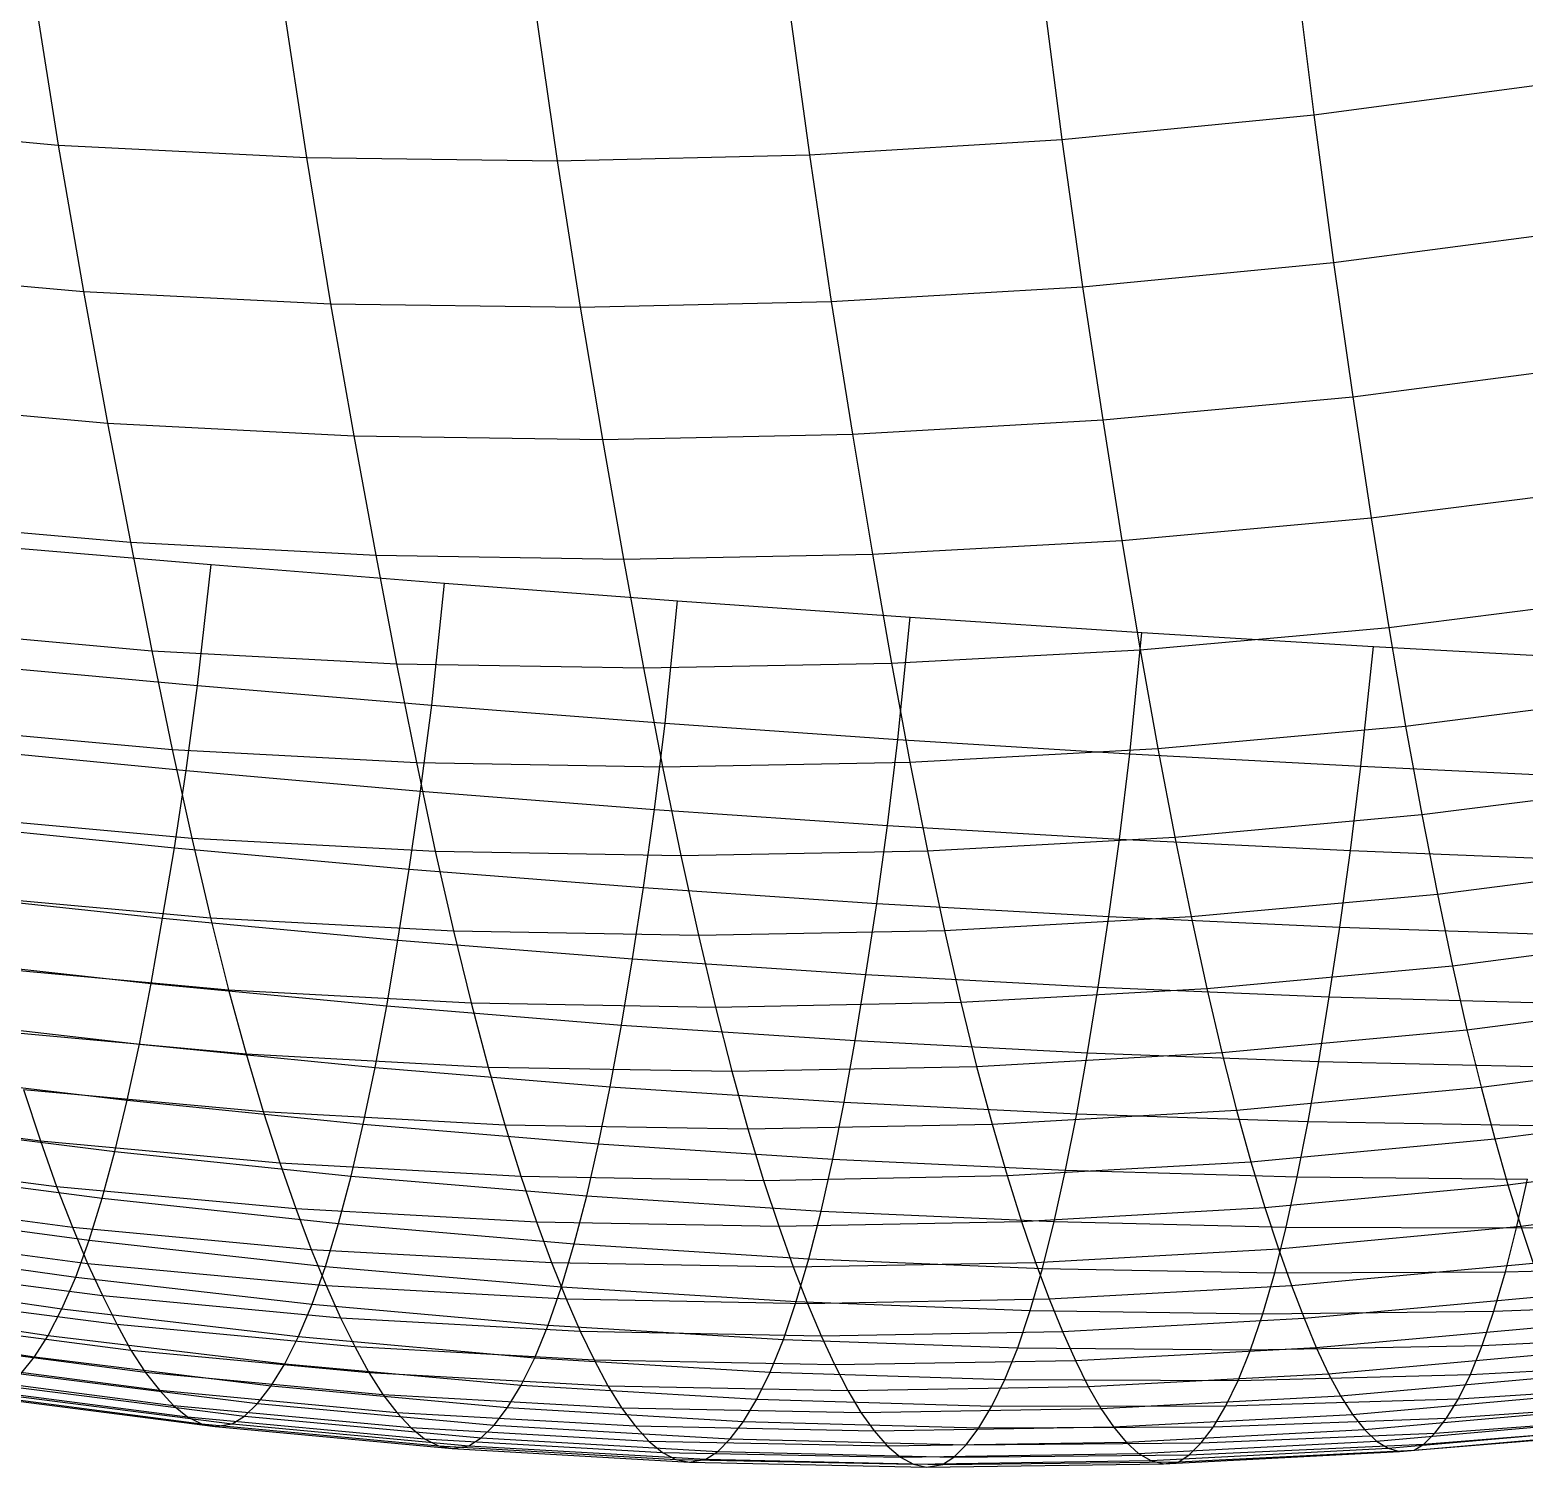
# Model space of a CAD drawing. Extents: x -429 to 429, y -1 to 209.
# Drawn here: x -140.01 to -127.37, y 3.52 to 15.68 of the extents above; entities that cross this region are included whole.
import ezdxf

# ---------------------------------------------------------------- set-up
doc = ezdxf.new("R2010")
doc.units = 0

msp = doc.modelspace()

# ---------------------------------------------------------------- linework, layer by layer
at = {"layer": 'default', "color": 5, "linetype": 'CONTINUOUS'}
for p, q in [((-129.316, 16.331, 0.347), (-129.146, 14.959, 1.214)), ((-139.986, 16.074, 1.409), (-139.77, 14.705, 2.364)), ((-131.454, 16.124, 0.295), (-131.276, 14.752, 1.196)), ((-137.877, 15.969, 0.934), (-137.67, 14.599, 1.888)), ((-135.745, 15.942, 0.589), (-135.548, 14.572, 1.534)), ((-133.601, 15.994, 0.376), (-133.413, 14.623, 1.303)), ((-129.146, 14.959, 1.214), (-127.032, 15.243, 1.356)), ((-131.276, 14.752, 1.196), (-129.146, 14.959, 1.214)), ((-129.146, 14.959, 1.214), (-128.978, 13.71, 2.058)), ((-141.838, 14.888, 2.959), (-139.77, 14.705, 2.364)), ((-139.77, 14.705, 2.364), (-137.67, 14.599, 1.888)), ((-139.77, 14.705, 2.364), (-139.557, 13.467, 3.298)), ((-133.413, 14.623, 1.303), (-131.276, 14.752, 1.196)), ((-131.276, 14.752, 1.196), (-131.101, 13.506, 2.075)), ((-137.67, 14.599, 1.888), (-135.548, 14.572, 1.534)), ((-137.67, 14.599, 1.888), (-137.466, 13.361, 2.821)), ((-135.548, 14.572, 1.534), (-133.413, 14.623, 1.303)), ((-135.548, 14.572, 1.534), (-135.353, 13.332, 2.457)), ((-133.413, 14.623, 1.303), (-133.229, 13.38, 2.208)), ((-128.978, 13.71, 2.058), (-126.87, 13.989, 2.159)), ((-131.101, 13.506, 2.075), (-128.978, 13.71, 2.058)), ((-128.978, 13.71, 2.058), (-128.816, 12.576, 2.87)), ((-141.619, 13.651, 3.886), (-139.557, 13.467, 3.298)), ((-139.557, 13.467, 3.298), (-137.466, 13.361, 2.821)), ((-139.557, 13.467, 3.298), (-139.352, 12.352, 4.192)), ((-133.229, 13.38, 2.208), (-131.101, 13.506, 2.075)), ((-131.101, 13.506, 2.075), (-130.931, 12.379, 2.919)), ((-137.466, 13.361, 2.821), (-135.353, 13.332, 2.457)), ((-137.466, 13.361, 2.821), (-137.269, 12.244, 3.714)), ((-135.353, 13.332, 2.457), (-133.229, 13.38, 2.208)), ((-135.353, 13.332, 2.457), (-135.165, 12.213, 3.341)), ((-133.229, 13.38, 2.208), (-133.05, 12.258, 3.076)), ((-128.816, 12.576, 2.87), (-126.713, 12.848, 2.931)), ((-141.408, 12.536, 4.774), (-139.352, 12.352, 4.192)), ((-130.931, 12.379, 2.919), (-128.816, 12.576, 2.87)), ((-128.816, 12.576, 2.87), (-128.66, 11.551, 3.641)), ((-139.352, 12.352, 4.192), (-137.269, 12.244, 3.714)), ((-139.352, 12.352, 4.192), (-139.159, 11.344, 5.037)), ((-133.05, 12.258, 3.076), (-130.931, 12.379, 2.919)), ((-130.931, 12.379, 2.919), (-130.769, 11.359, 3.718)), ((-137.269, 12.244, 3.714), (-135.165, 12.213, 3.341)), ((-137.269, 12.244, 3.714), (-137.082, 11.235, 4.558)), ((-135.165, 12.213, 3.341), (-133.05, 12.258, 3.076)), ((-135.165, 12.213, 3.341), (-134.987, 11.201, 4.177)), ((-133.05, 12.258, 3.076), (-132.88, 11.243, 3.897)), ((-128.66, 11.551, 3.641), (-126.562, 11.816, 3.665)), ((-141.209, 11.528, 5.614), (-139.159, 11.344, 5.037)), ((-130.769, 11.359, 3.718), (-128.66, 11.551, 3.641)), ((-128.66, 11.551, 3.641), (-128.511, 10.624, 4.368)), ((-140.455, 11.323, 24.879), (-138.476, 11.155, 24.435)), ((-139.159, 11.344, 5.037), (-137.082, 11.235, 4.558)), ((-139.159, 11.344, 5.037), (-138.977, 10.426, 5.828)), ((-132.88, 11.243, 3.897), (-130.769, 11.359, 3.718)), ((-130.769, 11.359, 3.718), (-130.614, 10.435, 4.47)), ((-138.59, 10.132, 24.085), (-138.476, 11.155, 24.435)), ((-138.476, 11.155, 24.435), (-136.5, 10.997, 23.974)), ((-137.082, 11.235, 4.558), (-134.987, 11.201, 4.177)), ((-137.082, 11.235, 4.558), (-136.906, 10.316, 5.348)), ((-134.987, 11.201, 4.177), (-132.88, 11.243, 3.897)), ((-134.987, 11.201, 4.177), (-134.818, 10.281, 4.961)), ((-132.88, 11.243, 3.897), (-132.718, 10.321, 4.668)), ((-136.609, 9.965, 23.635), (-136.5, 10.997, 23.974)), ((-136.5, 10.997, 23.974), (-134.529, 10.849, 23.495)), ((-128.511, 10.624, 4.368), (-126.418, 10.887, 4.363)), ((-134.633, 9.813, 23.159), (-134.529, 10.849, 23.495)), ((-134.529, 10.849, 23.495), (-132.562, 10.711, 22.998)), ((-132.664, 9.676, 22.656), (-132.562, 10.711, 22.998)), ((-132.562, 10.711, 22.998), (-130.599, 10.582, 22.483)), ((-130.614, 10.435, 4.47), (-128.511, 10.624, 4.368)), ((-128.511, 10.624, 4.368), (-128.369, 9.789, 5.058)), ((-141.023, 10.61, 6.4), (-138.977, 10.426, 5.828)), ((-130.701, 9.555, 22.128), (-130.599, 10.582, 22.483)), ((-130.599, 10.582, 22.483), (-128.641, 10.463, 21.951)), ((-138.977, 10.426, 5.828), (-136.906, 10.316, 5.348)), ((-138.977, 10.426, 5.828), (-138.805, 9.591, 6.573)), ((-132.718, 10.321, 4.668), (-130.614, 10.435, 4.47)), ((-130.614, 10.435, 4.47), (-130.465, 9.6, 5.182)), ((-128.746, 9.449, 21.573), (-128.641, 10.463, 21.951)), ((-128.641, 10.463, 21.951), (-126.688, 10.354, 21.401)), ((-140.577, 10.314, 24.508), (-138.59, 10.132, 24.085)), ((-136.906, 10.316, 5.348), (-134.818, 10.281, 4.961)), ((-136.906, 10.316, 5.348), (-136.739, 9.481, 6.093)), ((-134.818, 10.281, 4.961), (-132.718, 10.321, 4.668)), ((-134.818, 10.281, 4.961), (-134.657, 9.445, 5.7)), ((-132.718, 10.321, 4.668), (-132.563, 9.485, 5.396)), ((-138.688, 9.412, 23.771), (-138.59, 10.132, 24.085)), ((-138.59, 10.132, 24.085), (-136.609, 9.965, 23.635)), ((-128.369, 9.789, 5.058), (-126.281, 10.053, 5.026)), ((-136.703, 9.239, 23.326), (-136.609, 9.965, 23.635)), ((-136.609, 9.965, 23.635), (-134.633, 9.813, 23.159)), ((-140.847, 9.776, 7.141), (-138.805, 9.591, 6.573)), ((-134.724, 9.084, 22.851), (-134.633, 9.813, 23.159)), ((-134.633, 9.813, 23.159), (-132.664, 9.676, 22.656)), ((-130.465, 9.6, 5.182), (-128.369, 9.789, 5.058)), ((-128.369, 9.789, 5.058), (-128.232, 9.04, 5.717)), ((-132.753, 8.948, 22.345), (-132.664, 9.676, 22.656)), ((-132.664, 9.676, 22.656), (-130.701, 9.555, 22.128)), ((-140.679, 9.606, 24.185), (-138.688, 9.412, 23.771)), ((-138.805, 9.591, 6.573), (-136.739, 9.481, 6.093)), ((-138.805, 9.591, 6.573), (-138.64, 8.84, 7.287)), ((-134.657, 9.445, 5.7), (-132.563, 9.485, 5.396)), ((-132.563, 9.485, 5.396), (-130.465, 9.6, 5.182)), ((-132.563, 9.485, 5.396), (-132.414, 8.734, 6.091)), ((-130.789, 8.832, 21.81), (-130.701, 9.555, 22.128)), ((-130.701, 9.555, 22.128), (-128.746, 9.449, 21.573)), ((-130.465, 9.6, 5.182), (-130.322, 8.85, 5.861)), ((-138.787, 8.76, 23.444), (-138.688, 9.412, 23.771)), ((-138.688, 9.412, 23.771), (-136.703, 9.239, 23.326)), ((-136.739, 9.481, 6.093), (-134.657, 9.445, 5.7)), ((-136.739, 9.481, 6.093), (-136.579, 8.73, 6.805)), ((-134.657, 9.445, 5.7), (-134.501, 8.694, 6.406)), ((-128.834, 8.736, 21.245), (-128.746, 9.449, 21.573)), ((-128.746, 9.449, 21.573), (-126.798, 9.358, 20.992)), ((-136.799, 8.58, 23.002), (-136.703, 9.239, 23.326)), ((-136.703, 9.239, 23.326), (-134.724, 9.084, 22.851)), ((-128.232, 9.04, 5.717), (-126.149, 9.304, 5.658)), ((-140.679, 9.026, 7.85), (-138.64, 8.84, 7.287)), ((-134.817, 8.423, 22.528), (-134.724, 9.084, 22.851)), ((-134.724, 9.084, 22.851), (-132.753, 8.948, 22.345)), ((-130.322, 8.85, 5.861), (-128.232, 9.04, 5.717)), ((-128.232, 9.04, 5.717), (-128.099, 8.367, 6.346)), ((-140.781, 8.962, 23.852), (-138.787, 8.76, 23.444)), ((-132.844, 8.288, 22.02), (-132.753, 8.948, 22.345)), ((-132.753, 8.948, 22.345), (-130.789, 8.832, 21.81)), ((-138.886, 8.165, 23.112), (-138.787, 8.76, 23.444)), ((-138.787, 8.76, 23.444), (-136.799, 8.58, 23.002)), ((-138.64, 8.84, 7.287), (-136.579, 8.73, 6.805)), ((-138.64, 8.84, 7.287), (-138.48, 8.167, 7.97)), ((-136.579, 8.73, 6.805), (-134.501, 8.694, 6.406)), ((-136.579, 8.73, 6.805), (-136.424, 8.056, 7.487)), ((-134.501, 8.694, 6.406), (-132.414, 8.734, 6.091)), ((-132.414, 8.734, 6.091), (-130.322, 8.85, 5.861)), ((-132.414, 8.734, 6.091), (-132.27, 8.061, 6.757)), ((-130.879, 8.177, 21.479), (-130.789, 8.832, 21.81)), ((-130.789, 8.832, 21.81), (-128.834, 8.736, 21.245)), ((-130.322, 8.85, 5.861), (-130.184, 8.177, 6.511)), ((-128.924, 8.089, 20.906), (-128.834, 8.736, 21.245)), ((-128.834, 8.736, 21.245), (-126.888, 8.658, 20.65)), ((-134.501, 8.694, 6.406), (-134.352, 8.021, 7.083)), ((-128.099, 8.367, 6.346), (-126.022, 8.633, 6.262)), ((-136.895, 7.979, 22.673), (-136.799, 8.58, 23.002)), ((-136.799, 8.58, 23.002), (-134.817, 8.423, 22.528)), ((-140.883, 8.376, 23.516), (-138.886, 8.165, 23.112)), ((-140.516, 8.353, 8.529), (-138.48, 8.167, 7.97)), ((-134.911, 7.82, 22.199), (-134.817, 8.423, 22.528)), ((-134.817, 8.423, 22.528), (-132.844, 8.288, 22.02)), ((-130.184, 8.177, 6.511), (-128.099, 8.367, 6.346)), ((-128.099, 8.367, 6.346), (-127.972, 7.762, 6.948)), ((-132.936, 7.687, 21.689), (-132.844, 8.288, 22.02)), ((-132.844, 8.288, 22.02), (-130.879, 8.177, 21.479)), ((-138.984, 7.612, 22.783), (-138.886, 8.165, 23.112)), ((-138.886, 8.165, 23.112), (-136.895, 7.979, 22.673)), ((-138.48, 8.167, 7.97), (-136.424, 8.056, 7.487)), ((-138.48, 8.167, 7.97), (-138.328, 7.559, 8.62)), ((-132.27, 8.061, 6.757), (-130.184, 8.177, 6.511)), ((-130.969, 7.58, 21.145), (-130.879, 8.177, 21.479)), ((-130.879, 8.177, 21.479), (-128.924, 8.089, 20.906)), ((-130.184, 8.177, 6.511), (-130.051, 7.57, 7.132)), ((-136.99, 7.422, 22.345), (-136.895, 7.979, 22.673)), ((-136.895, 7.979, 22.673), (-134.911, 7.82, 22.199)), ((-136.424, 8.056, 7.487), (-134.352, 8.021, 7.083)), ((-136.424, 8.056, 7.487), (-136.275, 7.447, 8.137)), ((-134.352, 8.021, 7.083), (-132.27, 8.061, 6.757)), ((-134.352, 8.021, 7.083), (-134.208, 7.412, 7.727)), ((-132.27, 8.061, 6.757), (-132.132, 7.453, 7.392)), ((-129.014, 7.498, 20.565), (-128.924, 8.089, 20.906)), ((-128.924, 8.089, 20.906), (-126.979, 8.023, 20.301)), ((-127.972, 7.762, 6.948), (-125.9, 8.029, 6.841)), ((-140.984, 7.832, 23.183), (-138.984, 7.612, 22.783)), ((-140.361, 7.745, 9.175), (-138.328, 7.559, 8.62)), ((-135.004, 7.26, 21.871), (-134.911, 7.82, 22.199)), ((-134.911, 7.82, 22.199), (-132.936, 7.687, 21.689)), ((-130.051, 7.57, 7.132), (-127.972, 7.762, 6.948)), ((-127.972, 7.762, 6.948), (-127.849, 7.219, 7.527)), ((-139.083, 7.098, 22.443), (-138.984, 7.612, 22.783)), ((-138.984, 7.612, 22.783), (-136.99, 7.422, 22.345)), ((-133.027, 7.128, 21.36), (-132.936, 7.687, 21.689)), ((-132.936, 7.687, 21.689), (-130.969, 7.58, 21.145)), ((-138.328, 7.559, 8.62), (-136.275, 7.447, 8.137)), ((-138.328, 7.559, 8.62), (-138.18, 7.015, 9.251)), ((-132.132, 7.453, 7.392), (-130.051, 7.57, 7.132)), ((-131.059, 7.025, 20.812), (-130.969, 7.58, 21.145)), ((-130.969, 7.58, 21.145), (-129.014, 7.498, 20.565)), ((-130.051, 7.57, 7.132), (-129.923, 7.027, 7.731)), ((-129.102, 6.951, 20.227), (-129.014, 7.498, 20.565)), ((-129.014, 7.498, 20.565), (-127.069, 7.443, 19.951)), ((-127.849, 7.219, 7.527), (-125.782, 7.487, 7.396)), ((-137.088, 6.901, 22.006), (-136.99, 7.422, 22.345)), ((-136.99, 7.422, 22.345), (-135.004, 7.26, 21.871)), ((-136.275, 7.447, 8.137), (-134.208, 7.412, 7.727)), ((-136.275, 7.447, 8.137), (-136.131, 6.904, 8.767)), ((-134.208, 7.412, 7.727), (-132.132, 7.453, 7.392)), ((-134.208, 7.412, 7.727), (-134.069, 6.869, 8.351)), ((-132.132, 7.453, 7.392), (-131.998, 6.91, 8.006)), ((-141.085, 7.327, 22.842), (-139.083, 7.098, 22.443)), ((-135.099, 6.738, 21.531), (-135.004, 7.26, 21.871)), ((-135.004, 7.26, 21.871), (-133.027, 7.128, 21.36)), ((-129.923, 7.027, 7.731), (-127.849, 7.219, 7.527)), ((-127.849, 7.219, 7.527), (-127.73, 6.733, 8.086)), ((-140.21, 7.202, 9.802), (-138.18, 7.015, 9.251)), ((-139.185, 6.624, 22.089), (-139.083, 7.098, 22.443)), ((-139.083, 7.098, 22.443), (-137.088, 6.901, 22.006)), ((-133.12, 6.607, 21.019), (-133.027, 7.128, 21.36)), ((-133.027, 7.128, 21.36), (-131.059, 7.025, 20.812)), ((-138.18, 7.015, 9.251), (-136.131, 6.904, 8.767)), ((-138.18, 7.015, 9.251), (-138.035, 6.528, 9.861)), ((-131.998, 6.91, 8.006), (-129.923, 7.027, 7.731)), ((-131.151, 6.508, 20.469), (-131.059, 7.025, 20.812)), ((-131.059, 7.025, 20.812), (-129.102, 6.951, 20.227)), ((-129.923, 7.027, 7.731), (-129.798, 6.539, 8.309)), ((-127.73, 6.733, 8.086), (-125.668, 7.001, 7.93)), ((-141.189, 6.863, 22.489), (-139.185, 6.624, 22.089)), ((-137.188, 6.422, 21.652), (-137.088, 6.901, 22.006)), ((-137.088, 6.901, 22.006), (-135.099, 6.738, 21.531)), ((-136.131, 6.904, 8.767), (-134.069, 6.869, 8.351)), ((-136.131, 6.904, 8.767), (-135.99, 6.416, 9.376)), ((-134.069, 6.869, 8.351), (-131.998, 6.91, 8.006)), ((-134.069, 6.869, 8.351), (-133.933, 6.381, 8.955)), ((-131.998, 6.91, 8.006), (-131.867, 6.422, 8.599)), ((-129.192, 6.443, 19.882), (-129.102, 6.951, 20.227)), ((-129.102, 6.951, 20.227), (-127.157, 6.906, 19.607)), ((-140.063, 6.715, 10.409), (-138.035, 6.528, 9.861)), ((-140.063, 6.715, 10.409), (-139.921, 6.281, 10.993)), ((-135.198, 6.255, 21.176), (-135.099, 6.738, 21.531)), ((-135.099, 6.738, 21.531), (-133.12, 6.607, 21.019)), ((-129.798, 6.539, 8.309), (-127.73, 6.733, 8.086)), ((-127.73, 6.733, 8.086), (-127.614, 6.297, 8.624)), ((-139.29, 6.191, 21.724), (-139.185, 6.624, 22.089)), ((-139.185, 6.624, 22.089), (-137.188, 6.422, 21.652)), ((-133.216, 6.126, 20.663), (-133.12, 6.607, 21.019)), ((-133.12, 6.607, 21.019), (-131.151, 6.508, 20.469)), ((-141.925, 6.544, 11.595), (-139.921, 6.281, 10.993)), ((-138.035, 6.528, 9.861), (-135.99, 6.416, 9.376)), ((-138.035, 6.528, 9.861), (-137.895, 6.093, 10.448)), ((-131.867, 6.422, 8.599), (-129.798, 6.539, 8.309)), ((-131.245, 6.033, 20.112), (-131.151, 6.508, 20.469)), ((-131.151, 6.508, 20.469), (-129.192, 6.443, 19.882)), ((-129.798, 6.539, 8.309), (-129.677, 6.104, 8.866)), ((-127.614, 6.297, 8.624), (-125.558, 6.566, 8.444)), ((-141.294, 6.44, 22.125), (-139.29, 6.191, 21.724)), ((-137.29, 5.982, 21.285), (-137.188, 6.422, 21.652)), ((-137.188, 6.422, 21.652), (-135.198, 6.255, 21.176)), ((-135.99, 6.416, 9.376), (-133.933, 6.381, 8.955)), ((-135.99, 6.416, 9.376), (-135.854, 5.982, 9.962)), ((-133.933, 6.381, 8.955), (-131.867, 6.422, 8.599)), ((-133.933, 6.381, 8.955), (-133.801, 5.946, 9.536)), ((-131.867, 6.422, 8.599), (-131.74, 5.987, 9.171)), ((-129.285, 5.977, 19.524), (-129.192, 6.443, 19.882)), ((-129.192, 6.443, 19.882), (-127.247, 6.411, 19.258)), ((-139.921, 6.281, 10.993), (-137.895, 6.093, 10.448)), ((-139.921, 6.281, 10.993), (-139.783, 5.894, 11.556)), ((-135.298, 5.814, 20.808), (-135.198, 6.255, 21.176)), ((-135.198, 6.255, 21.176), (-133.216, 6.126, 20.663)), ((-129.677, 6.104, 8.866), (-127.614, 6.297, 8.624)), ((-127.614, 6.297, 8.624), (-127.502, 5.907, 9.143)), ((-141.786, 6.158, 12.151), (-139.783, 5.894, 11.556)), ((-139.397, 5.796, 21.343), (-139.29, 6.191, 21.724)), ((-139.29, 6.191, 21.724), (-137.29, 5.982, 21.285)), ((-137.895, 6.093, 10.448), (-135.854, 5.982, 9.962)), ((-137.895, 6.093, 10.448), (-137.76, 5.707, 11.015)), ((-133.315, 5.686, 20.294), (-133.216, 6.126, 20.663)), ((-133.216, 6.126, 20.663), (-131.245, 6.033, 20.112)), ((-131.74, 5.987, 9.171), (-129.677, 6.104, 8.866)), ((-129.677, 6.104, 8.866), (-129.559, 5.715, 9.403)), ((-127.502, 5.907, 9.143), (-125.451, 6.174, 8.941)), ((-141.402, 6.056, 21.749), (-139.397, 5.796, 21.343)), ((-137.397, 5.581, 20.901), (-137.29, 5.982, 21.285)), ((-137.29, 5.982, 21.285), (-135.298, 5.814, 20.808)), ((-135.854, 5.982, 9.962), (-133.801, 5.946, 9.536)), ((-135.854, 5.982, 9.962), (-135.722, 5.595, 10.528)), ((-133.801, 5.946, 9.536), (-131.74, 5.987, 9.171)), ((-133.801, 5.946, 9.536), (-133.673, 5.559, 10.096)), ((-131.74, 5.987, 9.171), (-131.618, 5.599, 9.721)), ((-131.341, 5.598, 19.743), (-131.245, 6.033, 20.112)), ((-131.245, 6.033, 20.112), (-129.285, 5.977, 19.524)), ((-129.379, 5.551, 19.156), (-129.285, 5.977, 19.524)), ((-129.285, 5.977, 19.524), (-127.338, 5.957, 18.899)), ((-127.43, 5.545, 18.532), (-127.338, 5.957, 18.899)), ((-139.783, 5.894, 11.556), (-137.76, 5.707, 11.015)), ((-139.783, 5.894, 11.556), (-139.65, 5.55, 12.098)), ((-129.559, 5.715, 9.403), (-127.502, 5.907, 9.143)), ((-127.502, 5.907, 9.143), (-127.393, 5.558, 9.643)), ((-127.393, 5.558, 9.643), (-125.347, 5.823, 9.42)), ((-141.652, 5.813, 12.686), (-139.65, 5.55, 12.098)), ((-141.513, 5.711, 21.356), (-139.508, 5.44, 20.944)), ((-139.508, 5.44, 20.944), (-139.397, 5.796, 21.343)), ((-139.397, 5.796, 21.343), (-137.397, 5.581, 20.901)), ((-137.76, 5.707, 11.015), (-135.722, 5.595, 10.528)), ((-137.76, 5.707, 11.015), (-137.629, 5.362, 11.56)), ((-135.403, 5.41, 20.423), (-135.298, 5.814, 20.808)), ((-135.298, 5.814, 20.808), (-133.315, 5.686, 20.294)), ((-131.618, 5.599, 9.721), (-129.559, 5.715, 9.403)), ((-129.559, 5.715, 9.403), (-129.445, 5.367, 9.921)), ((-137.507, 5.218, 20.498), (-137.397, 5.581, 20.901)), ((-137.397, 5.581, 20.901), (-135.403, 5.41, 20.423)), ((-135.722, 5.595, 10.528), (-133.673, 5.559, 10.096)), ((-135.722, 5.595, 10.528), (-135.595, 5.25, 11.073)), ((-133.673, 5.559, 10.096), (-131.618, 5.599, 9.721)), ((-133.417, 5.283, 19.909), (-133.315, 5.686, 20.294)), ((-133.315, 5.686, 20.294), (-131.341, 5.598, 19.743)), ((-131.618, 5.599, 9.721), (-131.499, 5.252, 10.252)), ((-131.441, 5.201, 19.359), (-131.341, 5.598, 19.743)), ((-131.341, 5.598, 19.743), (-129.379, 5.551, 19.156)), ((-127.43, 5.545, 18.532), (-125.495, 5.58, 17.873)), ((-141.522, 5.506, 13.202), (-139.521, 5.243, 12.622)), ((-139.65, 5.55, 12.098), (-137.629, 5.362, 11.56)), ((-139.65, 5.55, 12.098), (-139.521, 5.243, 12.622)), ((-139.622, 5.127, 20.529), (-139.508, 5.44, 20.944)), ((-139.508, 5.44, 20.944), (-137.507, 5.218, 20.498)), ((-133.673, 5.559, 10.096), (-133.55, 5.213, 10.636)), ((-129.476, 5.165, 18.774), (-129.379, 5.551, 19.156)), ((-129.445, 5.367, 9.921), (-127.393, 5.558, 9.643)), ((-129.379, 5.551, 19.156), (-127.43, 5.545, 18.532)), ((-127.524, 5.172, 18.155), (-127.43, 5.545, 18.532)), ((-127.393, 5.558, 9.643), (-127.288, 5.245, 10.126)), ((-141.627, 5.408, 20.949), (-139.622, 5.127, 20.529)), ((-137.629, 5.362, 11.56), (-135.595, 5.25, 11.073)), ((-137.629, 5.362, 11.56), (-137.503, 5.056, 12.087)), ((-135.511, 5.044, 20.018), (-135.403, 5.41, 20.423)), ((-135.403, 5.41, 20.423), (-133.417, 5.283, 19.909)), ((-131.499, 5.252, 10.252), (-129.445, 5.367, 9.921)), ((-129.445, 5.367, 9.921), (-129.335, 5.057, 10.421)), ((-141.396, 5.233, 13.701), (-139.396, 4.971, 13.127)), ((-139.521, 5.243, 12.622), (-137.503, 5.056, 12.087)), ((-139.521, 5.243, 12.622), (-139.396, 4.971, 13.127)), ((-137.62, 4.898, 20.078), (-137.507, 5.218, 20.498)), ((-137.507, 5.218, 20.498), (-135.511, 5.044, 20.018)), ((-135.595, 5.25, 11.073), (-133.55, 5.213, 10.636)), ((-135.595, 5.25, 11.073), (-135.471, 4.943, 11.598)), ((-133.55, 5.213, 10.636), (-131.499, 5.252, 10.252)), ((-133.55, 5.213, 10.636), (-133.43, 4.905, 11.157)), ((-133.524, 4.92, 19.504), (-133.417, 5.283, 19.909)), ((-133.417, 5.283, 19.909), (-131.441, 5.201, 19.359)), ((-131.545, 4.844, 18.957), (-131.441, 5.201, 19.359)), ((-131.499, 5.252, 10.252), (-131.384, 4.943, 10.764)), ((-131.441, 5.201, 19.359), (-129.476, 5.165, 18.774)), ((-129.335, 5.057, 10.421), (-127.288, 5.245, 10.126)), ((-127.524, 5.172, 18.155), (-125.586, 5.225, 17.502)), ((-141.742, 5.15, 20.533), (-139.738, 4.858, 20.103)), ((-139.738, 4.858, 20.103), (-139.622, 5.127, 20.529)), ((-139.622, 5.127, 20.529), (-137.62, 4.898, 20.078)), ((-129.577, 4.818, 18.377), (-129.476, 5.165, 18.774)), ((-129.476, 5.165, 18.774), (-127.524, 5.172, 18.155)), ((-127.621, 4.84, 17.765), (-127.524, 5.172, 18.155)), ((-141.858, 4.935, 20.11), (-139.855, 4.634, 19.67)), ((-141.274, 4.989, 14.188), (-139.274, 4.728, 13.621)), ((-139.396, 4.971, 13.127), (-137.38, 4.784, 12.595)), ((-139.396, 4.971, 13.127), (-139.274, 4.728, 13.621)), ((-137.503, 5.056, 12.087), (-135.471, 4.943, 11.598)), ((-137.503, 5.056, 12.087), (-137.38, 4.784, 12.595)), ((-135.624, 4.722, 19.596), (-135.511, 5.044, 20.018)), ((-135.511, 5.044, 20.018), (-133.524, 4.92, 19.504)), ((-135.471, 4.943, 11.598), (-133.43, 4.905, 11.157)), ((-135.471, 4.943, 11.598), (-135.352, 4.671, 12.106)), ((-133.43, 4.905, 11.157), (-131.384, 4.943, 10.764)), ((-131.384, 4.943, 10.764), (-129.335, 5.057, 10.421)), ((-131.384, 4.943, 10.764), (-131.272, 4.668, 11.259)), ((-129.335, 5.057, 10.421), (-129.228, 4.78, 10.903)), ((-129.228, 4.78, 10.903), (-127.186, 4.965, 10.593)), ((-139.855, 4.634, 19.67), (-139.738, 4.858, 20.103)), ((-139.738, 4.858, 20.103), (-137.736, 4.624, 19.646)), ((-137.736, 4.624, 19.646), (-137.62, 4.898, 20.078)), ((-137.62, 4.898, 20.078), (-135.624, 4.722, 19.596)), ((-133.633, 4.6, 19.082), (-133.524, 4.92, 19.504)), ((-133.524, 4.92, 19.504), (-131.545, 4.844, 18.957)), ((-133.43, 4.905, 11.157), (-133.314, 4.632, 11.66)), ((-131.651, 4.53, 18.539), (-131.545, 4.844, 18.957)), ((-131.545, 4.844, 18.957), (-129.577, 4.818, 18.377)), ((-129.68, 4.513, 17.965), (-129.577, 4.818, 18.377)), ((-129.577, 4.818, 18.377), (-127.621, 4.84, 17.765)), ((-127.72, 4.55, 17.363), (-127.621, 4.84, 17.765)), ((-127.621, 4.84, 17.765), (-125.68, 4.911, 17.121)), ((-141.973, 4.761, 19.687), (-139.971, 4.452, 19.236)), ((-141.153, 4.769, 14.667), (-139.154, 4.508, 14.107)), ((-139.274, 4.728, 13.621), (-137.26, 4.54, 13.091)), ((-139.274, 4.728, 13.621), (-139.154, 4.508, 14.107)), ((-137.38, 4.784, 12.595), (-135.352, 4.671, 12.106)), ((-137.38, 4.784, 12.595), (-137.26, 4.54, 13.091)), ((-135.738, 4.445, 19.161), (-135.624, 4.722, 19.596)), ((-135.624, 4.722, 19.596), (-133.633, 4.6, 19.082)), ((-131.272, 4.668, 11.259), (-129.228, 4.78, 10.903)), ((-129.228, 4.78, 10.903), (-129.124, 4.532, 11.372)), ((-129.124, 4.532, 11.372), (-127.087, 4.715, 11.045)), ((-141.032, 4.583, 15.143), (-139.033, 4.322, 14.591)), ((-139.971, 4.452, 19.236), (-139.855, 4.634, 19.67)), ((-139.855, 4.634, 19.67), (-137.853, 4.394, 19.206)), ((-137.853, 4.394, 19.206), (-137.736, 4.624, 19.646)), ((-137.736, 4.624, 19.646), (-135.738, 4.445, 19.161)), ((-135.352, 4.671, 12.106), (-133.314, 4.632, 11.66)), ((-135.352, 4.671, 12.106), (-135.235, 4.427, 12.601)), ((-133.745, 4.324, 18.648), (-133.633, 4.6, 19.082)), ((-133.633, 4.6, 19.082), (-131.651, 4.53, 18.539)), ((-133.314, 4.632, 11.66), (-131.272, 4.668, 11.259)), ((-133.314, 4.632, 11.66), (-133.201, 4.388, 12.151)), ((-131.272, 4.668, 11.259), (-131.163, 4.423, 11.741)), ((-127.72, 4.55, 17.363), (-125.774, 4.64, 16.732)), ((-140.912, 4.43, 15.615), (-138.913, 4.17, 15.071)), ((-140.087, 4.309, 18.803), (-139.971, 4.452, 19.236)), ((-139.971, 4.452, 19.236), (-137.969, 4.207, 18.765)), ((-139.154, 4.508, 14.107), (-137.141, 4.32, 13.581)), ((-139.154, 4.508, 14.107), (-139.033, 4.322, 14.591)), ((-137.26, 4.54, 13.091), (-135.235, 4.427, 12.601)), ((-137.26, 4.54, 13.091), (-137.141, 4.32, 13.581)), ((-135.853, 4.214, 18.718), (-135.738, 4.445, 19.161)), ((-135.738, 4.445, 19.161), (-133.745, 4.324, 18.648)), ((-135.235, 4.427, 12.601), (-133.201, 4.388, 12.151)), ((-135.235, 4.427, 12.601), (-135.119, 4.207, 13.089)), ((-131.76, 4.26, 18.109), (-131.651, 4.53, 18.539)), ((-131.651, 4.53, 18.539), (-129.68, 4.513, 17.965)), ((-131.163, 4.423, 11.741), (-129.124, 4.532, 11.372)), ((-129.785, 4.253, 17.544), (-129.68, 4.513, 17.965)), ((-129.68, 4.513, 17.965), (-127.72, 4.55, 17.363)), ((-129.124, 4.532, 11.372), (-129.021, 4.31, 11.832)), ((-129.021, 4.31, 11.832), (-126.989, 4.493, 11.487)), ((-127.82, 4.303, 16.953), (-127.72, 4.55, 17.363)), ((-140.793, 4.302, 16.082), (-138.794, 4.042, 15.546)), ((-140.087, 4.309, 18.803), (-138.084, 4.059, 18.325)), ((-139.033, 4.322, 14.591), (-137.022, 4.135, 14.068)), ((-139.033, 4.322, 14.591), (-138.913, 4.17, 15.071)), ((-137.969, 4.207, 18.765), (-137.853, 4.394, 19.206)), ((-137.853, 4.394, 19.206), (-135.853, 4.214, 18.718)), ((-137.141, 4.32, 13.581), (-135.119, 4.207, 13.089)), ((-137.141, 4.32, 13.581), (-137.022, 4.135, 14.068)), ((-133.858, 4.094, 18.207), (-133.745, 4.324, 18.648)), ((-133.745, 4.324, 18.648), (-131.76, 4.26, 18.109)), ((-133.201, 4.388, 12.151), (-131.163, 4.423, 11.741)), ((-133.201, 4.388, 12.151), (-133.089, 4.167, 12.634)), ((-131.163, 4.423, 11.741), (-131.055, 4.202, 12.214)), ((-131.055, 4.202, 12.214), (-129.021, 4.31, 11.832)), ((-129.785, 4.253, 17.544), (-127.82, 4.303, 16.953)), ((-129.021, 4.31, 11.832), (-128.919, 4.122, 12.285)), ((-128.919, 4.122, 12.285), (-126.893, 4.303, 11.92)), ((-127.921, 4.099, 16.539), (-127.82, 4.303, 16.953)), ((-127.82, 4.303, 16.953), (-125.869, 4.411, 16.337)), ((-140.674, 4.205, 16.544), (-138.675, 3.945, 16.018)), ((-140.197, 4.204, 18.385), (-138.194, 3.951, 17.901)), ((-138.084, 4.059, 18.325), (-137.969, 4.207, 18.765)), ((-137.969, 4.207, 18.765), (-135.968, 4.025, 18.275)), ((-135.968, 4.025, 18.275), (-135.853, 4.214, 18.718)), ((-135.853, 4.214, 18.718), (-133.858, 4.094, 18.207)), ((-135.119, 4.207, 13.089), (-133.089, 4.167, 12.634)), ((-135.119, 4.207, 13.089), (-135.003, 4.021, 13.576)), ((-133.089, 4.167, 12.634), (-131.055, 4.202, 12.214)), ((-131.87, 4.035, 17.673), (-131.76, 4.26, 18.109)), ((-131.76, 4.26, 18.109), (-129.785, 4.253, 17.544)), ((-131.055, 4.202, 12.214), (-130.948, 4.015, 12.684)), ((-129.89, 4.037, 17.117), (-129.785, 4.253, 17.544)), ((-127.921, 4.099, 16.539), (-125.964, 4.222, 15.939)), ((-140.558, 4.146, 16.998), (-138.558, 3.886, 16.48)), ((-140.441, 4.121, 17.452), (-138.441, 3.863, 16.945)), ((-140.297, 4.142, 18.006), (-138.297, 3.887, 17.508)), ((-138.913, 4.17, 15.071), (-136.904, 3.983, 14.552)), ((-138.913, 4.17, 15.071), (-138.794, 4.042, 15.546)), ((-138.194, 3.951, 17.901), (-138.084, 4.059, 18.325)), ((-138.084, 4.059, 18.325), (-136.082, 3.876, 17.831)), ((-137.022, 4.135, 14.068), (-135.003, 4.021, 13.576)), ((-137.022, 4.135, 14.068), (-136.904, 3.983, 14.552)), ((-133.971, 3.907, 17.765), (-133.858, 4.094, 18.207)), ((-133.858, 4.094, 18.207), (-131.87, 4.035, 17.673)), ((-133.089, 4.167, 12.634), (-132.977, 3.981, 13.114)), ((-130.948, 4.015, 12.684), (-128.919, 4.122, 12.285)), ((-129.89, 4.037, 17.117), (-127.921, 4.099, 16.539)), ((-128.919, 4.122, 12.285), (-128.818, 3.966, 12.733)), ((-128.818, 3.966, 12.733), (-126.798, 4.145, 12.346)), ((-128.021, 3.934, 16.124), (-127.921, 4.099, 16.539)), ((-128.021, 3.934, 16.124), (-126.058, 4.071, 15.543)), ((-138.794, 4.042, 15.546), (-136.786, 3.855, 15.031)), ((-138.794, 4.042, 15.546), (-138.675, 3.945, 16.018)), ((-138.675, 3.945, 16.018), (-136.669, 3.758, 15.506)), ((-138.675, 3.945, 16.018), (-138.558, 3.886, 16.48)), ((-138.297, 3.887, 17.508), (-138.194, 3.951, 17.901)), ((-138.194, 3.951, 17.901), (-136.191, 3.767, 17.404)), ((-136.904, 3.983, 14.552), (-134.887, 3.869, 14.057)), ((-136.904, 3.983, 14.552), (-136.786, 3.855, 15.031)), ((-136.082, 3.876, 17.831), (-135.968, 4.025, 18.275)), ((-135.968, 4.025, 18.275), (-133.971, 3.907, 17.765)), ((-135.003, 4.021, 13.576), (-132.977, 3.981, 13.114)), ((-135.003, 4.021, 13.576), (-134.887, 3.869, 14.057)), ((-132.977, 3.981, 13.114), (-130.948, 4.015, 12.684)), ((-132.977, 3.981, 13.114), (-132.865, 3.828, 13.589)), ((-131.979, 3.852, 17.236), (-131.87, 4.035, 17.673)), ((-131.87, 4.035, 17.673), (-129.89, 4.037, 17.117)), ((-130.948, 4.015, 12.684), (-130.841, 3.86, 13.147)), ((-130.841, 3.86, 13.147), (-128.818, 3.966, 12.733)), ((-129.995, 3.861, 16.689), (-129.89, 4.037, 17.117)), ((-129.995, 3.861, 16.689), (-128.021, 3.934, 16.124)), ((-128.818, 3.966, 12.733), (-128.717, 3.837, 13.174)), ((-128.717, 3.837, 13.174), (-126.703, 4.015, 12.764)), ((-128.12, 3.806, 15.712), (-126.152, 3.954, 15.149)), ((-128.12, 3.806, 15.712), (-128.021, 3.934, 16.124)), ((-138.558, 3.886, 16.48), (-136.553, 3.699, 15.972)), ((-138.558, 3.886, 16.48), (-138.441, 3.863, 16.945)), ((-138.441, 3.863, 16.945), (-138.297, 3.887, 17.508)), ((-138.441, 3.863, 16.945), (-136.436, 3.677, 16.44)), ((-138.297, 3.887, 17.508), (-136.294, 3.701, 17.007)), ((-136.786, 3.855, 15.031), (-134.772, 3.74, 14.535)), ((-136.786, 3.855, 15.031), (-136.669, 3.758, 15.506)), ((-136.191, 3.767, 17.404), (-136.082, 3.876, 17.831)), ((-136.082, 3.876, 17.831), (-134.083, 3.759, 17.322)), ((-134.887, 3.869, 14.057), (-132.865, 3.828, 13.589)), ((-134.887, 3.869, 14.057), (-134.772, 3.74, 14.535)), ((-134.083, 3.759, 17.322), (-133.971, 3.907, 17.765)), ((-133.971, 3.907, 17.765), (-131.979, 3.852, 17.236)), ((-132.865, 3.828, 13.589), (-130.841, 3.86, 13.147)), ((-132.865, 3.828, 13.589), (-132.754, 3.699, 14.06)), ((-132.088, 3.708, 16.799), (-131.979, 3.852, 17.236)), ((-131.979, 3.852, 17.236), (-129.995, 3.861, 16.689)), ((-130.841, 3.86, 13.147), (-130.734, 3.732, 13.606)), ((-130.734, 3.732, 13.606), (-128.717, 3.837, 13.174)), ((-130.099, 3.724, 16.262), (-129.995, 3.861, 16.689)), ((-130.099, 3.724, 16.262), (-128.12, 3.806, 15.712)), ((-128.717, 3.837, 13.174), (-128.616, 3.74, 13.608)), ((-128.616, 3.74, 13.608), (-126.61, 3.918, 13.175)), ((-128.517, 3.679, 14.033), (-126.518, 3.856, 13.576)), ((-128.419, 3.651, 14.456), (-126.427, 3.824, 13.972)), ((-128.296, 3.662, 14.979), (-126.312, 3.828, 14.469)), ((-128.215, 3.714, 15.312), (-126.241, 3.872, 14.765)), ((-128.215, 3.714, 15.312), (-128.12, 3.806, 15.712)), ((-136.669, 3.758, 15.506), (-134.657, 3.644, 15.008)), ((-136.669, 3.758, 15.506), (-136.553, 3.699, 15.972)), ((-136.553, 3.699, 15.972), (-134.543, 3.585, 15.472)), ((-136.553, 3.699, 15.972), (-136.436, 3.677, 16.44)), ((-136.436, 3.677, 16.44), (-136.294, 3.701, 17.007)), ((-136.436, 3.677, 16.44), (-134.429, 3.562, 15.938)), ((-136.294, 3.701, 17.007), (-136.191, 3.767, 17.404)), ((-136.294, 3.701, 17.007), (-134.289, 3.586, 16.503)), ((-136.191, 3.767, 17.404), (-134.189, 3.651, 16.897)), ((-134.772, 3.74, 14.535), (-132.754, 3.699, 14.06)), ((-134.772, 3.74, 14.535), (-134.657, 3.644, 15.008)), ((-134.189, 3.651, 16.897), (-134.083, 3.759, 17.322)), ((-134.083, 3.759, 17.322), (-132.088, 3.708, 16.799)), ((-132.754, 3.699, 14.06), (-130.734, 3.732, 13.606)), ((-132.754, 3.699, 14.06), (-132.642, 3.603, 14.526)), ((-132.191, 3.603, 16.379), (-132.088, 3.708, 16.799)), ((-132.088, 3.708, 16.799), (-130.099, 3.724, 16.262)), ((-130.734, 3.732, 13.606), (-130.628, 3.635, 14.059)), ((-130.628, 3.635, 14.059), (-128.616, 3.74, 13.608)), ((-130.523, 3.575, 14.502), (-128.517, 3.679, 14.033)), ((-130.199, 3.624, 15.85), (-130.099, 3.724, 16.262)), ((-130.199, 3.624, 15.85), (-128.215, 3.714, 15.312)), ((-128.616, 3.74, 13.608), (-128.517, 3.679, 14.033)), ((-128.517, 3.679, 14.033), (-128.419, 3.651, 14.456)), ((-128.296, 3.662, 14.979), (-128.215, 3.714, 15.312)), ((-134.657, 3.644, 15.008), (-132.642, 3.603, 14.526)), ((-134.657, 3.644, 15.008), (-134.543, 3.585, 15.472)), ((-134.543, 3.585, 15.472), (-132.532, 3.544, 14.982)), ((-134.543, 3.585, 15.472), (-134.429, 3.562, 15.938)), ((-134.429, 3.562, 15.938), (-134.289, 3.586, 16.503)), ((-134.429, 3.562, 15.938), (-132.422, 3.52, 15.439)), ((-134.289, 3.586, 16.503), (-134.189, 3.651, 16.897)), ((-134.289, 3.586, 16.503), (-132.287, 3.541, 15.997)), ((-134.189, 3.651, 16.897), (-132.191, 3.603, 16.379)), ((-132.642, 3.603, 14.526), (-130.628, 3.635, 14.059)), ((-132.642, 3.603, 14.526), (-132.532, 3.544, 14.982)), ((-132.532, 3.544, 14.982), (-130.523, 3.575, 14.502)), ((-132.532, 3.544, 14.982), (-132.422, 3.52, 15.439)), ((-132.422, 3.52, 15.439), (-130.418, 3.549, 14.945)), ((-132.422, 3.52, 15.439), (-132.287, 3.541, 15.997)), ((-132.287, 3.541, 15.997), (-132.191, 3.603, 16.379)), ((-132.287, 3.541, 15.997), (-130.288, 3.566, 15.489)), ((-132.191, 3.603, 16.379), (-130.199, 3.624, 15.85)), ((-130.628, 3.635, 14.059), (-130.523, 3.575, 14.502)), ((-130.523, 3.575, 14.502), (-130.418, 3.549, 14.945)), ((-130.418, 3.549, 14.945), (-128.419, 3.651, 14.456)), ((-130.418, 3.549, 14.945), (-130.288, 3.566, 15.489)), ((-130.288, 3.566, 15.489), (-128.296, 3.662, 14.979)), ((-130.288, 3.566, 15.489), (-130.199, 3.624, 15.85)), ((-128.419, 3.651, 14.456), (-128.296, 3.662, 14.979))]:
    msp.add_line(p, q, dxfattribs=at)

doc.saveas('drawing.dxf')
